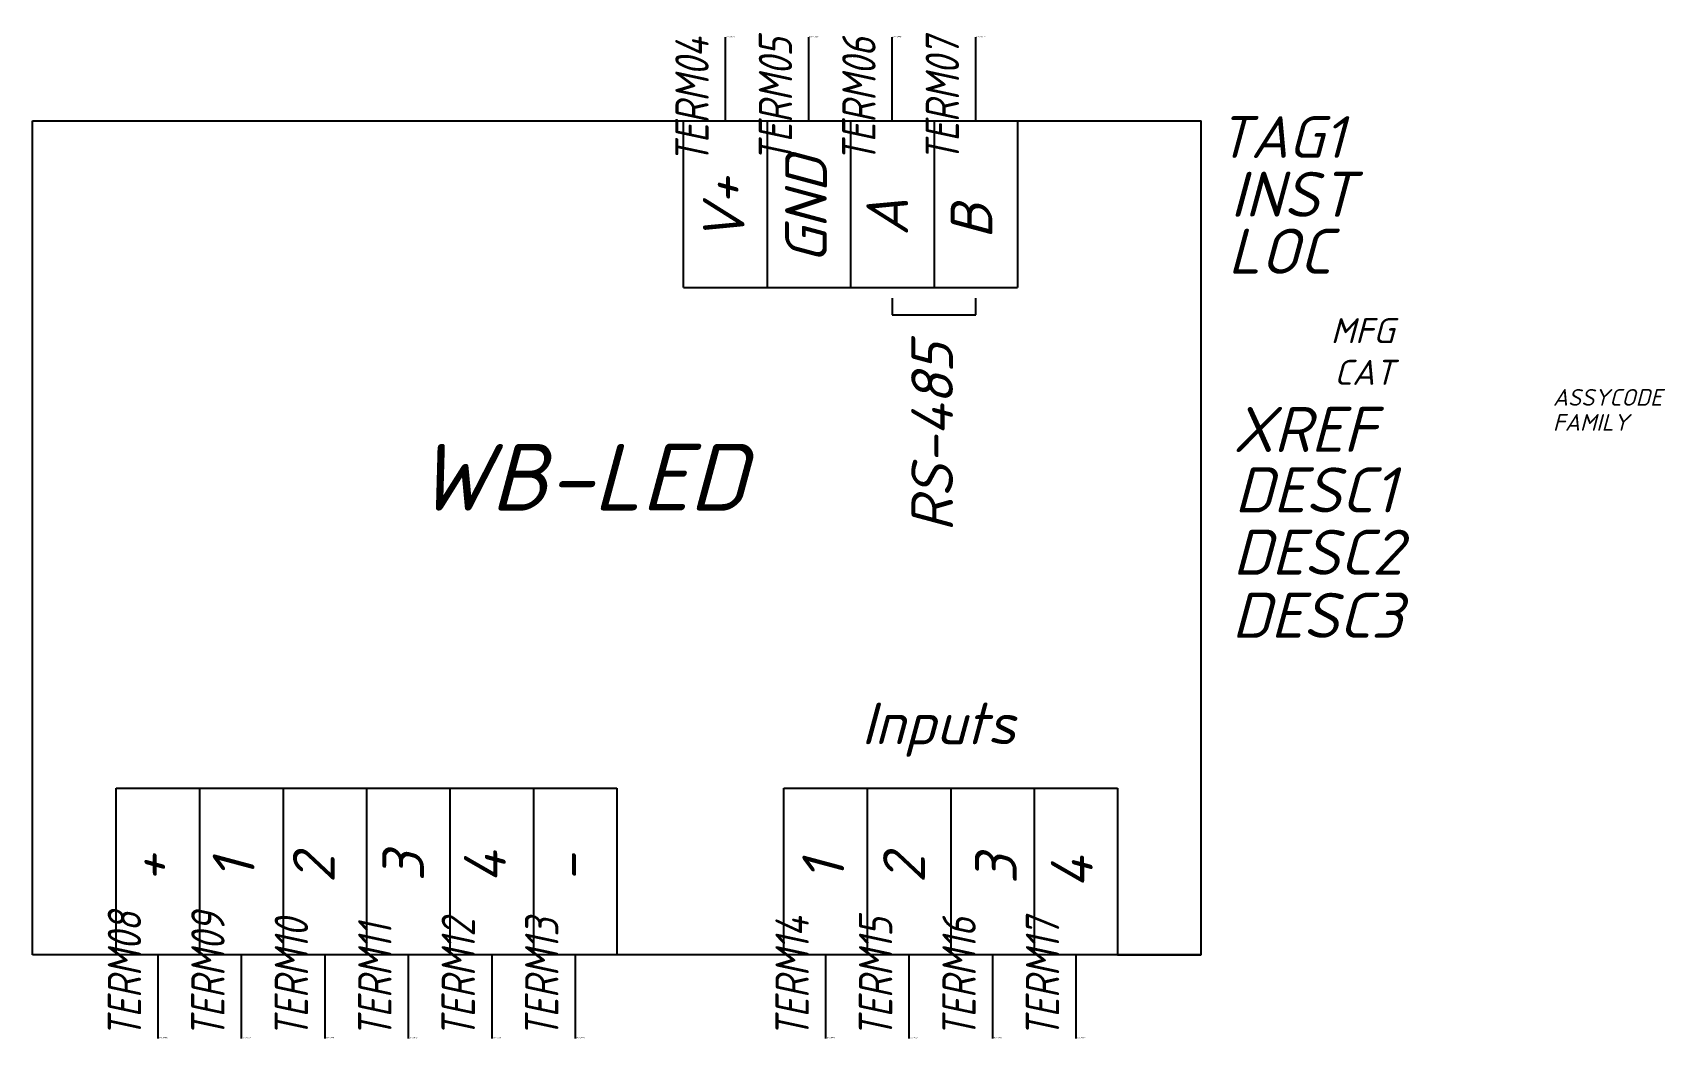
# Model space of a CAD drawing. Header units: millimetres. Extents: x -7.5 to 90.3, y 0 to 60.3.
import ezdxf
from ezdxf.enums import TextEntityAlignment as Align

# ---------------------------------------------------------------- set-up
doc = ezdxf.new("R2010")
doc.units = ezdxf.units.MM
doc.header["$LTSCALE"] = 6
doc.styles.add('WD_IEC', font='isocpeui.ttf', dxfattribs={"height": 2.5})
doc.styles.add('текст', font='isocpeui.ttf')

msp = doc.modelspace()

# ---------------------------------------------------------------- linework, layer by layer
for p, q in [((34, 55), (34, 60)), ((39, 55), (39, 60)), ((44, 55), (44, 60)), ((49, 55), (49, 60)), ((-7.5, 55), (62.5, 55)), ((-7.5, 5), (-7.5, 55)), ((31.5, 45), (31.5, 55)), ((36.5, 55), (36.5, 45)), ((41.5, 55), (41.5, 45)), ((46.5, 55), (46.5, 45)), ((51.5, 55), (51.5, 45)), ((62.5, 5), (62.5, 55)), ((31.5, 45), (36.5, 45)), ((36.5, 45), (41.5, 45)), ((41.5, 45), (46.5, 45)), ((46.5, 45), (51.5, 45)), ((44, 44.375), (44, 43.375)), ((49, 43.375), (49, 44.375)), ((44, 43.375), (49, 43.375)), ((-2.5, 15), (2.5, 15)), ((-2.5, 5), (-2.5, 15)), ((2.5, 15), (7.5, 15)), ((2.5, 15), (2.5, 5)), ((7.5, 15), (12.5, 15)), ((7.5, 15), (7.5, 5)), ((12.5, 15), (17.5, 15)), ((12.5, 15), (12.5, 5)), ((17.5, 15), (22.5, 15)), ((17.5, 15), (17.5, 5)), ((22.5, 15), (27.5, 15)), ((22.5, 15), (22.5, 5)), ((27.5, 15), (27.5, 5)), ((37.5, 15), (42.5, 15)), ((37.5, 5), (37.5, 15)), ((42.5, 15), (47.5, 15)), ((42.5, 15), (42.5, 5)), ((47.5, 15), (52.5, 15)), ((47.5, 15), (47.5, 5)), ((52.5, 15), (57.5, 15)), ((52.5, 15), (52.5, 5)), ((57.5, 15), (57.5, 5)), ((62.5, 5), (-7.5, 5)), ((0, 5), (0, 0)), ((5, 5), (5, 0)), ((10, 5), (10, 0)), ((15, 5), (15, 0)), ((20, 5), (20, 0)), ((25, 5), (25, 0)), ((40, 5), (40, 0)), ((45, 5), (45, 0)), ((50, 5), (50, 0)), ((55, 5), (55, 0)), ((57.5, 5), (62.5, 5))]:
    msp.add_line(p, q)

# ---------------------------------------------------------------- texts
at = {"style": 'текст'}
for s, p in [('GND', (40.083, 46.439)), ('V+', (35.15, 47.645)), ('A', (44.946, 48.093)), ('B', (49.993, 47.91)), ('RS-485', (47.638, 30.355)), ('+', (0.803, 9.306)), ('1', (5.79, 9.491)), ('2', (10.592, 9.306)), ('3', (15.948, 9.398)), ('4', (20.842, 9.306)), ('-', (25.921, 9.306)), ('1', (41.116, 9.412)), ('2', (45.95, 9.297)), ('3', (51.462, 9.234)), ('4', (56.005, 8.995))]:
    msp.add_text(s, height=2.5, rotation=90, dxfattribs=at).set_placement(p)
for s, height, p in [('WB-LED', 4, (15.465, 31.633)), ('Inputs', 2.5, (42.141, 17.629))]:
    msp.add_text(s, height=height, dxfattribs=at).set_placement(p)
at = {"style": 'WD_IEC', "width": 0.8}
for tag, p in [('TERM04', (33, 60)), ('TERM05', (38, 60)), ('TERM06', (43, 60)), ('TERM07', (48, 60))]:
    msp.add_attdef(tag, text='', height=2, rotation=90, dxfattribs=at).set_placement(p, align=Align.RIGHT)
at = {"style": 'WD_IEC', "flags": 1}
for tag, p, height in [('X2TERM04', (34, 60), 0.08), ('X2TERM05', (39, 60), 0.08), ('X2TERM06', (44, 60), 0.08), ('X2TERM07', (49, 60), 0.08), ('X2LINK', (0, 55), 0.01), ('ASSYCODE', (83.578, 37.918), 1), ('FAMILY', (83.578, 36.418), 1), ('X8TERM08', (0, 0), 0.08), ('X8TERM09', (5, 0), 0.08), ('X8TERM10', (10, 0), 0.08), ('X8TERM11', (15, 0), 0.08), ('X8TERM12', (20, 0), 0.08), ('X8TERM13', (25, 0), 0.08), ('X8TERM14', (40, 0), 0.08), ('X8TERM15', (45, 0), 0.08), ('X8TERM16', (50, 0), 0.08), ('X8TERM17', (55, 0), 0.08)]:
    msp.add_attdef(tag, p, '', height=height, dxfattribs=at)
at = {"style": 'WD_IEC'}
msp.add_attdef('TAG1', (63.5, 52.774), 'A', height=2.5, dxfattribs=at)
for tag, p in [('INST', (71.699, 49.242)), ('LOC', (70.309, 45.829)), ('XREF', (72.946, 35.147)), ('DESC1', (74.181, 31.524)), ('DESC2', (74.578, 27.788)), ('DESC3', (74.578, 24.008))]:
    msp.add_attdef(tag, text='', height=2.7, dxfattribs=at).set_placement(p, align=Align.RIGHT)
at = {"style": 'WD_IEC', "flags": 9}
for tag, text, p in [('MFG', 'Wiren Board', (74.078, 41.668)), ('CAT', 'WB-LED', (74.078, 39.168))]:
    msp.add_attdef(tag, text=text, height=1.5, dxfattribs=at).set_placement(p, align=Align.RIGHT)
at = {"style": 'WD_IEC', "width": 0.8}
for tag, p in [('TERM08', (-1, 0)), ('TERM09', (4, 0)), ('TERM10', (9, 0)), ('TERM11', (14, 0)), ('TERM12', (19, 0)), ('TERM13', (24, 0)), ('TERM14', (39, 0)), ('TERM15', (44, 0)), ('TERM16', (49, 0)), ('TERM17', (54, 0))]:
    msp.add_attdef(tag, p, '', height=2, rotation=90, dxfattribs=at)

doc.saveas('drawing.dxf')
